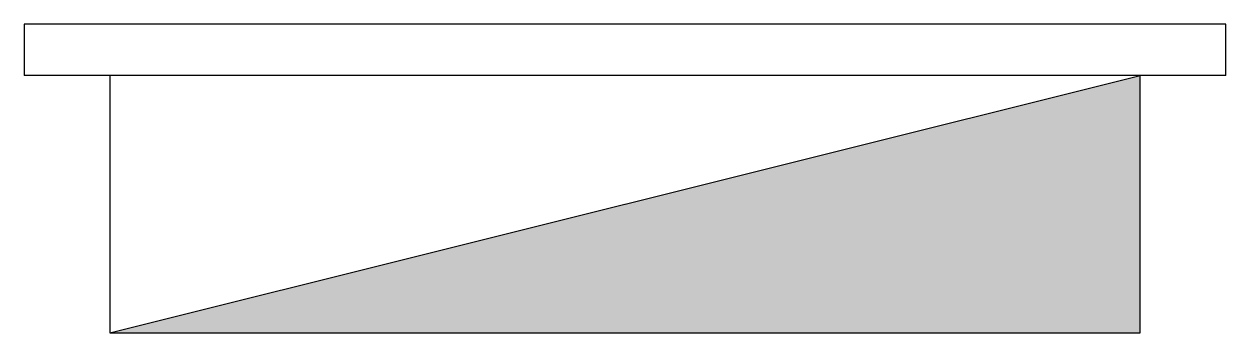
# Model space of a CAD drawing. Header units: millimetres. Extents: x -56.948 to -56.248, y 57.378 to 57.558.
import ezdxf

# ---------------------------------------------------------------- set-up
doc = ezdxf.new("R2010")
doc.units = ezdxf.units.MM
doc.header["$LTSCALE"] = 10
doc.layers.add('Inc_símbolos', color=2, linetype='Continuous')

msp = doc.modelspace()

# ---------------------------------------------------------------- hatches: boundary and pattern name
at = {"layer": 'Inc_símbolos'}
msp.add_hatch(color=1, dxfattribs=at).paths.add_polyline_path([(-56.89844, 57.37751), (-56.29844, 57.37751), (-56.29844, 57.52751)])

# ---------------------------------------------------------------- linework, layer by layer
for p, q in [((-56.24844, 57.55751), (-56.94844, 57.55751)), ((-56.94844, 57.55751), (-56.94844, 57.52751)), ((-56.24844, 57.52751), (-56.24844, 57.55751)), ((-56.24844, 57.52751), (-56.94844, 57.52751)), ((-56.89844, 57.37751), (-56.29844, 57.52751))]:
    msp.add_line(p, q, dxfattribs=at)
at = {"layer": 'Inc_símbolos', "color": 3}
for p, q in [((-56.89844, 57.52751), (-56.89844, 57.37751)), ((-56.29844, 57.37751), (-56.29844, 57.52751)), ((-56.89844, 57.37751), (-56.29844, 57.37751))]:
    msp.add_line(p, q, dxfattribs=at)

doc.saveas('drawing.dxf')
